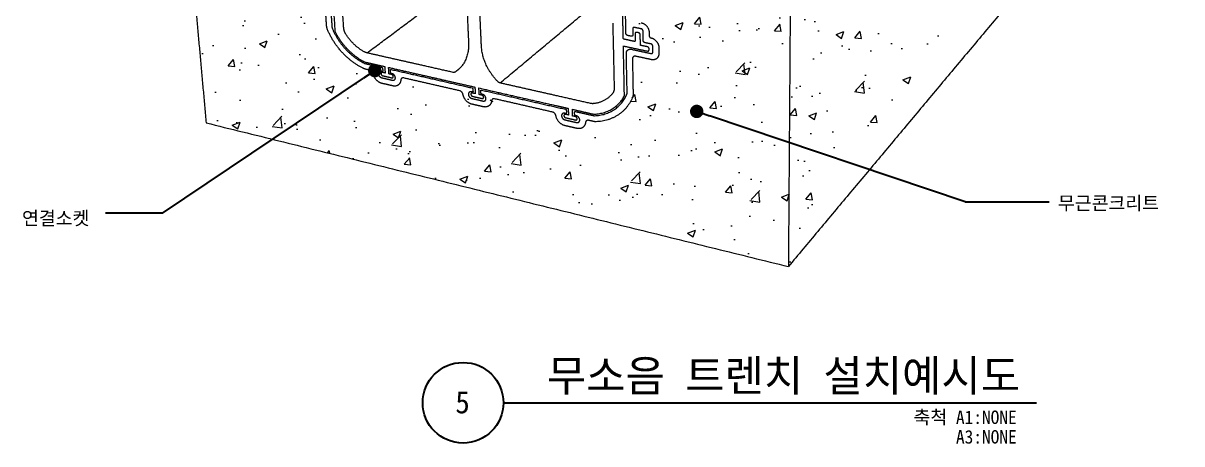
# Model space of a CAD drawing. Header units: inches. Extents: x 1408519 to 1410009, y -41115 to -40078.
# Drawn here: x 1409228 to 1409746, y -41115 to -40927 of the extents above; entities that cross this region are included whole.
import ezdxf
from ezdxf.enums import TextEntityAlignment as Align

# ---------------------------------------------------------------- set-up
doc = ezdxf.new("R2010")
doc.units = ezdxf.units.IN
doc.header["$LTSCALE"] = 5
doc.header["$MEASUREMENT"] = 0
doc.layers.get('0').update_dxf_attribs({"linetype": 'CONTINUOUS'})
for name, color, linetype, lineweight in [('A-MKXS-LEAD', 7, 'CONTINUOUS', 25), ('A-MKXS-TEXT1', 3, 'CONTINUOUS', 25), ('A-XXXX-FIN2', 6, 'CONTINUOUS', 20), ('A-XXXX-HATC', 8, 'CONTINUOUS', 18), ('A-XXXX-SYMB', 7, 'CONTINUOUS', 25), ('A-XXXX-TXT1', 3, 'CONTINUOUS', 25)]:
    doc.layers.add(name, color=color, linetype=linetype, lineweight=lineweight)
doc.styles.get("Standard").update_dxf_attribs({"font": ''})
doc.styles.add('돋움체', font='')
doc.styles.get('Standard').set_extended_font_data('DotumChe')
doc.styles.get('돋움체').set_extended_font_data('DotumChe')
doc.dimstyles.new('ISO-25', dxfattribs={"dimtxt": 2.5, "dimasz": 2.5, "dimexe": 1.25, "dimexo": 0.625, "dimtad": 1, "dimtxsty": 'Standard', "dimcen": 2.5, "dimadec": 0, "dimazin": 0, "dimtfac": 1, "dimtmove": 0, "dimatfit": 3, "dimfxl": 1, "dimarcsym": 0})
pattern_1 = [(50, (-21317.278, 0), (35.8630091, -3.13760675), [3.75, -41.25]), (355, (-21317.278, 0), (-6.9375667, 37.6096067), [3, -33]), (100.4514445, (-21314.29, -0.26), (28.9254423, 34.47199955), [3.1870096, -35.0571056]), (46.1842, (-21317.28, 10), (53.3620665, -8.275964), [5.625, -61.875]), (96.6356355, (-21312.83, 9.31), (46.7330973, 48.70593), [4.780517, -52.585688]), (351.184164, (-21317.28, 10), (46.7330973, 48.70593), [4.5, -49.5]), (21, (-21312.278, 7.5), (29.8453526, -20.13094453), [3.75, -41.25]), (326, (-21312.278, 7.5), (12.1657666, 36.25750225), [3, -33]), (71.4514447, (-21309.79, 5.822), (42.0111188, 16.1265576), [3.1870095, -35.0571056]), (37.5, (-21317.278, 0), (0.60799277, 16.64469269), [0, -32.6, 0, -33.5, 0, -33.125]), (7.5, (-21317.278, 0), (13.15347687, 19.7205856), [0, -19.1, 0, -31.85, 0, -12.625]), (327.5, (-21328.428, 0), (26.69112181, -1.12774359), [0, -12.5, 0, -39, 0, -51.75]), (317.5, (-21333.428, 0), (29.15930847, 5.0052491), [0, -16.25, 0, -25.9, 0, -36.75])]

# ---------------------------------------------------------------- blocks, each defined once
blk = doc.blocks.new('_Dot')
at = {"color": 0, "linetype": 'ByBlock', "lineweight": -2}
blk.add_line((-0.5, 0), (-1, 0), dxfattribs=at)
at = {"color": 0, "linetype": 'ByBlock', "const_width": 0.5}
blk.add_lwpolyline([(-0.25, 0, 1), (0.25, 0, 1)], format="xyb", close=True, dxfattribs=at)
blk = doc.blocks.new('*D16')
at = {"layer": 'A-MKXS-LEAD', "color": 7, "lineweight": -2, "transparency": 16777216}
blk.add_line((1409290.32, -41012.31), (1409380.23, -40951.96), dxfattribs=at)
at = {"layer": 'A-MKXS-LEAD', "color": 7, "lineweight": -2, "transparency": 16777216, "xscale": 6, "yscale": 6, "zscale": 6, "rotation": 33.87074033924878}
blk.add_blockref('_Dot', (1409385.22, -40948.62), dxfattribs=at)
blk = doc.blocks.new('_None')
blk = doc.blocks.new('*D17')
at = {"layer": 'A-MKXS-LEAD', "color": 7, "lineweight": -2, "transparency": 16777216}
blk.add_line((1409648.88, -41007.19), (1409534.73, -40968.75), dxfattribs=at)
at = {"layer": 'A-MKXS-LEAD', "color": 7, "lineweight": -2, "transparency": 16777216, "xscale": 6, "yscale": 6, "zscale": 6, "rotation": 161.3904194117393}
blk.add_blockref('_Dot', (1409529.04, -40966.84), dxfattribs=at)

msp = doc.modelspace()

# ---------------------------------------------------------------- hatches: boundary and pattern name
at = {"layer": 'A-XXXX-HATC'}
h = msp.add_hatch(dxfattribs=at)
h.set_pattern_fill('AR-CONC', scale=5, style=0)
h.set_pattern_definition(pattern_1)
edge = h.paths.add_edge_path()
edge.add_spline(control_points=[(1409570.83, -40915.91), (1409678.52, -40811.86), (1409786.21, -40707.8)], knot_values=[0, 0, 0, 332.77241, 332.77241, 332.77241], degree=2, periodic=0)
edge.add_spline(control_points=[(1409779.98, -40785.48), (1409674.98, -40910.77), (1409569.98, -41036.06)], knot_values=[0, 0, 0, 363.273798, 363.273798, 363.273798], degree=2, periodic=0)
edge.add_spline(control_points=[(1409786.21, -40707.8), (1409783.1, -40746.64), (1409779.98, -40785.48)], knot_values=[0, 0, 0, 86.589988, 86.589988, 86.589988], degree=2, periodic=0)
edge.add_spline(control_points=[(1409570.83, -40915.91), (1409570.4, -40975.99), (1409569.98, -41036.06)], knot_values=[0, 0, 0, 133.507585, 133.507585, 133.507585], degree=2, periodic=0)
h = msp.add_hatch(dxfattribs=at)
h.set_pattern_fill('AR-CONC', scale=5, style=0)
h.set_pattern_definition(pattern_1)
edge = h.paths.add_edge_path()
edge.add_spline(control_points=[(1409570.83, -40915.91), (1409570.4, -40975.99), (1409569.98, -41036.06)], knot_values=[0, 0, 0, 133.507585, 133.507585, 133.507585], degree=2, periodic=0)
edge.add_spline(control_points=[(1409309.88, -40971.94), (1409439.93, -41004), (1409569.98, -41036.06)], knot_values=[0, 0, 0, 297.644177, 297.644177, 297.644177], degree=2, periodic=0)
edge.add_spline(control_points=[(1409503.28, -40902.45), (1409537.05, -40909.18), (1409570.83, -40915.91)], knot_values=[0, 0, 0, 76.534455, 76.534455, 76.534455], degree=2, periodic=0)
edge.add_spline(control_points=[(1409299.91, -40861.93), (1409304.9, -40916.93), (1409309.88, -40971.94)], knot_values=[0, 0, 0, 122.738254, 122.738254, 122.738254], degree=2, periodic=0)
edge.add_spline(control_points=[(1409356.69, -40873.24), (1409328.3, -40867.58), (1409299.91, -40861.93)], knot_values=[0, 0, 0, 64.323817, 64.323817, 64.323817], degree=2, periodic=0)
edge.add_spline(control_points=[(1409356.69, -40873.23), (1409356.88, -40876.06), (1409357.08, -40878.88)], knot_values=[0, 0, 0, 6.294914, 6.294914, 6.294914], degree=2, periodic=0)
edge.add_spline(control_points=[(1409357.08, -40878.88), (1409357.14, -40879.63), (1409357.82, -40879.77)], knot_values=[-857.680369, -857.680369, -857.680369, -856.109572, -856.109572, -856.109572], weights=[1328.878276, 939.915376, 1328.849338], degree=2, periodic=0)
edge.add_spline(control_points=[(1409357.03, -40881.35), (1409356.98, -40880.6), (1409357.67, -40880.74)], knot_values=[-172.115303, -172.115303, -172.115303, -170.544507, -170.544507, -170.544507], weights=[1330.22274, 940.352819, 1329.467221], degree=2, periodic=0)
edge.add_spline(control_points=[(1409357.08, -40882.1), (1409357.06, -40881.73), (1409357.03, -40881.35)], knot_values=[0, 0, 0, 0.837876, 0.837876, 0.837876], degree=2, periodic=0)
edge.add_spline(control_points=[(1409360.68, -40885.06), (1409360.58, -40883.56), (1409359.2, -40883.28)], knot_values=[-179.827692, -179.827692, -179.827692, -176.6861, -176.6861, -176.6861], weights=[1329.714436, 939.736534, 1329.772456], degree=2, periodic=0)
edge.add_spline(control_points=[(1409357.82, -40883), (1409357.14, -40882.86), (1409357.08, -40882.1)], knot_values=[-174.6861, -174.6861, -174.6861, -173.115303, -173.115303, -173.115303], weights=[1330.556984, 941.123239, 1330.585994], degree=2, periodic=0)
edge.add_spline(control_points=[(1409359.2, -40883.28), (1409358.51, -40883.14), (1409357.82, -40883)], knot_values=[0, 0, 0, 1.560327, 1.560327, 1.560327], degree=2, periodic=0)
edge.add_spline(control_points=[(1409361.44, -40895.92), (1409361.06, -40890.49), (1409360.68, -40885.06)], knot_values=[0, 0, 0, 12.09186, 12.09186, 12.09186], degree=2, periodic=0)
edge.add_spline(control_points=[(1409354.94, -40899.32), (1409354.7, -40895.98), (1409357.77, -40896.62)], knot_values=[-208.037868, -208.037868, -208.037868, -200.969285, -200.969285, -200.969285], weights=[1341.265415, 947.262162, 1337.865583], degree=2, periodic=0)
edge.add_spline(control_points=[(1409360.17, -40897.12), (1409361.54, -40897.41), (1409361.44, -40895.92)], knot_values=[-197.469285, -197.469285, -197.469285, -194.327692, -194.327692, -194.327692], weights=[1336.492658, 944.488276, 1334.981621], degree=2, periodic=0)
edge.add_spline(control_points=[(1409357.77, -40896.62), (1409358.97, -40896.87), (1409360.17, -40897.12)], knot_values=[0, 0, 0, 2.719923, 2.719923, 2.719923], degree=2, periodic=0)
edge.add_spline(control_points=[(1409354.42, -40901.4), (1409355.1, -40901.54), (1409355.04, -40900.8)], knot_values=[-211.608665, -211.608665, -211.608665, -210.037868, -210.037868, -210.037868], weights=[1342.747442, 949.188609, 1341.991924], degree=2, periodic=0)
edge.add_spline(control_points=[(1409351.6, -40904.07), (1409351.36, -40900.75), (1409354.42, -40901.4)], knot_values=[-218.677248, -218.677248, -218.677248, -211.608665, -211.608665, -211.608665], weights=[1346.147274, 950.714158, 1342.747442], degree=2, periodic=0)
edge.add_spline(control_points=[(1409355.04, -40900.8), (1409354.99, -40900.06), (1409354.94, -40899.32)], knot_values=[0, 0, 0, 1.650819, 1.650819, 1.650819], degree=2, periodic=0)
edge.add_spline(control_points=[(1409351.79, -40906.65), (1409351.7, -40905.36), (1409351.6, -40904.07)], knot_values=[0, 0, 0, 2.87258, 2.87258, 2.87258], degree=2, periodic=0)
edge.add_spline(control_points=[(1409355.08, -40910.61), (1409352.03, -40909.96), (1409351.79, -40906.65)], knot_values=[-229.245832, -229.245832, -229.245832, -222.177248, -222.177248, -222.177248], weights=[1347.288119, 953.924742, 1347.418664], degree=2, periodic=0)
edge.add_spline(control_points=[(1409362.67, -40913.7), (1409362.57, -40912.23), (1409361.2, -40911.93)], knot_values=[-241.387424, -241.387424, -241.387424, -238.245832, -238.245832, -238.245832], weights=[1343.699722, 949.625627, 1343.757742], degree=2, periodic=0)
edge.add_spline(control_points=[(1409361.2, -40911.93), (1409358.14, -40911.27), (1409355.08, -40910.61)], knot_values=[0, 0, 0, 6.957076, 6.957076, 6.957076], degree=2, periodic=0)
edge.add_spline(control_points=[(1409363.7, -40928.54), (1409363.18, -40921.12), (1409362.67, -40913.7)], knot_values=[0, 0, 0, 16.52802, 16.52802, 16.52802], degree=2, periodic=0)
edge.add_spline(control_points=[(1409364.16, -40930.43), (1409363.76, -40929.48), (1409363.7, -40928.54)], knot_values=[-264.219297, -264.219297, -264.219297, -261.656772, -261.656772, -261.656772], weights=[1351.773983, 1325.362046, 1351.062647], degree=2, periodic=0)
edge.add_spline(control_points=[(1409379.99, -40947.6), (1409369.12, -40942.21), (1409364.16, -40930.43)], knot_values=[-294.260684, -294.260684, -294.260684, -264.219297, -264.219297, -264.219297], weights=[1350.103808, 1213.483075, 1351.773983], degree=2, periodic=0)
edge.add_spline(control_points=[(1409384.48, -40950.01), (1409384.24, -40948.72), (1409383.04, -40948.45)], knot_values=[-301.59648, -301.59648, -301.59648, -298.72235, -298.72235, -298.72235], weights=[1348.289181, 1014.550245, 1348.437064], degree=2, periodic=0)
edge.add_spline(control_points=[(1409381.12, -40948.01), (1409380.55, -40947.88), (1409379.99, -40947.6)], knot_values=[-295.918489, -295.918489, -295.918489, -294.260684, -294.260684, -294.260684], weights=[1349.536918, 1338.902818, 1350.103808], degree=2, periodic=0)
edge.add_spline(control_points=[(1409383.04, -40948.45), (1409382.08, -40948.23), (1409381.12, -40948.01)], knot_values=[0, 0, 0, 2.190273, 2.190273, 2.190273], degree=2, periodic=0)
edge.add_spline(control_points=[(1409388.43, -40954.32), (1409385.13, -40953.56), (1409384.48, -40950.01)], knot_values=[-309.500336, -309.500336, -309.500336, -301.59648, -301.59648, -301.59648], weights=[1347.882503, 1016.069297, 1348.289181], degree=2, periodic=0)
edge.add_spline(control_points=[(1409393.26, -40955.44), (1409390.85, -40954.88), (1409388.43, -40954.32)], knot_values=[0, 0, 0, 5.500942, 5.500942, 5.500942], degree=2, periodic=0)
edge.add_spline(control_points=[(1409396.83, -40952.85), (1409396.58, -40956.21), (1409393.26, -40955.44)], knot_values=[-324.404192, -324.404192, -324.404192, -316.500336, -316.500336, -316.500336], weights=[1341.266953, 1011.161878, 1345.136654], degree=2, periodic=0)
edge.add_spline(control_points=[(1409398.13, -40951.9), (1409396.92, -40951.63), (1409396.83, -40952.85)], knot_values=[-327.278321, -327.278321, -327.278321, -324.404192, -324.404192, -324.404192], weights=[1339.859789, 1009.126524, 1341.266953], degree=2, periodic=0)
edge.add_spline(control_points=[(1409423.15, -40957.63), (1409410.64, -40954.77), (1409398.13, -40951.9)], knot_values=[0, 0, 0, 28.513904, 28.513904, 28.513904], degree=2, periodic=0)
edge.add_spline(control_points=[(1409424.62, -40959.22), (1409424.39, -40957.91), (1409423.15, -40957.63)], knot_values=[-365.786382, -365.786382, -365.786382, -362.912253, -362.912253, -362.912253], weights=[1325.733992, 997.571313, 1325.881875], degree=2, periodic=0)
edge.add_spline(control_points=[(1409428.65, -40963.61), (1409425.24, -40962.82), (1409424.62, -40959.22)], knot_values=[-373.690238, -373.690238, -373.690238, -365.786382, -365.786382, -365.786382], weights=[1325.327314, 999.090504, 1325.733992], degree=2, periodic=0)
edge.add_spline(control_points=[(1409437.39, -40962.16), (1409437.08, -40965.56), (1409433.64, -40964.76)], knot_values=[-388.594094, -388.594094, -388.594094, -380.690238, -380.690238, -380.690238], weights=[1318.711764, 994.183084, 1322.581465], degree=2, periodic=0)
edge.add_spline(control_points=[(1409433.64, -40964.76), (1409431.15, -40964.19), (1409428.65, -40963.61)], knot_values=[0, 0, 0, 5.689969, 5.689969, 5.689969], degree=2, periodic=0)
edge.add_spline(control_points=[(1409438.76, -40961.2), (1409437.51, -40960.92), (1409437.39, -40962.16)], knot_values=[-391.468224, -391.468224, -391.468224, -388.594094, -388.594094, -388.594094], weights=[1317.3046, 992.14759, 1318.711764], degree=2, periodic=0)
edge.add_spline(control_points=[(1409464.65, -40967.13), (1409451.7, -40964.17), (1409438.76, -40961.2)], knot_values=[0, 0, 0, 29.504032, 29.504032, 29.504032], degree=2, periodic=0)
edge.add_spline(control_points=[(1409466.14, -40968.75), (1409465.93, -40967.42), (1409464.65, -40967.13)], knot_values=[-429.976284, -429.976284, -429.976284, -427.102155, -427.102155, -427.102155], weights=[1303.178803, 980.592382, 1303.326686], degree=2, periodic=0)
edge.add_spline(control_points=[(1409470.26, -40973.22), (1409466.73, -40972.4), (1409466.14, -40968.75)], knot_values=[-437.88014, -437.88014, -437.88014, -429.976284, -429.976284, -429.976284], weights=[1302.772125, 982.111572, 1303.178803], degree=2, periodic=0)
edge.add_spline(control_points=[(1409479.37, -40971.79), (1409478.99, -40975.23), (1409475.43, -40974.41)], knot_values=[-452.783996, -452.783996, -452.783996, -444.88014, -444.88014, -444.88014], weights=[1296.156575, 977.204153, 1300.026276], degree=2, periodic=0)
edge.add_spline(control_points=[(1409475.43, -40974.41), (1409472.84, -40973.81), (1409470.26, -40973.22)], knot_values=[0, 0, 0, 5.88891, 5.88891, 5.88891], degree=2, periodic=0)
edge.add_spline(control_points=[(1409480.81, -40970.83), (1409479.51, -40970.53), (1409479.37, -40971.79)], knot_values=[-455.658126, -455.658126, -455.658126, -452.783996, -452.783996, -452.783996], weights=[1294.749411, 975.168656, 1296.156575], degree=2, periodic=0)
edge.add_spline(control_points=[(1409484.11, -40971.43), (1409483.51, -40971.45), (1409482.89, -40971.31)], knot_values=[-460.119792, -460.119792, -460.119792, -458.461988, -458.461988, -458.461988], weights=[1292.929907, 1282.820741, 1293.649557], degree=2, periodic=0)
edge.add_spline(control_points=[(1409500.26, -40960.79), (1409495.78, -40971.04), (1409484.11, -40971.43)], knot_values=[-490.16118, -490.16118, -490.16118, -460.119792, -460.119792, -460.119792], weights=[1277.438835, 1151.267748, 1292.929907], degree=2, periodic=0)
edge.add_spline(control_points=[(1409482.89, -40971.31), (1409481.85, -40971.07), (1409480.81, -40970.83)], knot_values=[0, 0, 0, 2.37964, 2.37964, 2.37964], degree=2, periodic=0)
edge.add_spline(control_points=[(1409500.61, -40958.97), (1409500.63, -40959.96), (1409500.26, -40960.79)], knot_values=[-492.723704, -492.723704, -492.723704, -490.16118, -490.16118, -490.16118], weights=[1276.336326, 1252.082771, 1277.438835], degree=2, periodic=0)
edge.add_spline(control_points=[(1409500.31, -40943.44), (1409500.46, -40951.21), (1409500.61, -40958.97)], knot_values=[0, 0, 0, 17.266285, 17.266285, 17.266285], degree=2, periodic=0)
edge.add_spline(control_points=[(1409501.81, -40942.22), (1409500.28, -40941.89), (1409500.31, -40943.44)], knot_values=[-516.134644, -516.134644, -516.134644, -512.993052, -512.993052, -512.993052], weights=[1267.462364, 896.78628, 1268.973401], degree=2, periodic=0)
edge.add_spline(control_points=[(1409508.73, -40943.72), (1409505.27, -40942.97), (1409501.81, -40942.22)], knot_values=[0, 0, 0, 7.862297, 7.862297, 7.862297], degree=2, periodic=0)
edge.add_spline(control_points=[(1409508.58, -40934.01), (1409512.06, -40934.74), (1409512.11, -40938.25)], knot_values=[-542.771811, -542.771811, -542.771811, -535.703228, -535.703228, -535.703228], weights=[1259.391309, 889.276108, 1259.260764], degree=2, periodic=0)
edge.add_spline(control_points=[(1409512.15, -40940.97), (1409512.2, -40944.46), (1409508.73, -40943.72)], knot_values=[-532.203228, -532.203228, -532.203228, -525.134644, -525.134644, -525.134644], weights=[1260.532154, 892.486702, 1263.931987], degree=2, periodic=0)
edge.add_spline(control_points=[(1409512.11, -40938.25), (1409512.13, -40939.61), (1409512.15, -40940.97)], knot_values=[0, 0, 0, 3.024418, 3.024418, 3.024418], degree=2, periodic=0)
edge.add_spline(control_points=[(1409507.79, -40933.06), (1409507.8, -40933.84), (1409508.58, -40934.01)], knot_values=[-544.342608, -544.342608, -544.342608, -542.771811, -542.771811, -542.771811], weights=[1259.420319, 890.801658, 1259.391309], degree=2, periodic=0)
edge.add_spline(control_points=[(1409507.77, -40931.5), (1409507.78, -40932.28), (1409507.79, -40933.06)], knot_values=[0, 0, 0, 1.734133, 1.734133, 1.734133], degree=2, periodic=0)
edge.add_spline(control_points=[(1409504.23, -40927.26), (1409507.71, -40927.98), (1409507.77, -40931.5)], knot_values=[-553.411191, -553.411191, -553.411191, -546.342608, -546.342608, -546.342608], weights=[1258.824356, 888.875212, 1258.693811], degree=2, periodic=0)
edge.add_spline(control_points=[(1409499.96, -40924.81), (1409499.99, -40926.37), (1409501.53, -40926.69)], knot_values=[-560.052784, -560.052784, -560.052784, -556.911191, -556.911191, -556.911191], weights=[1260.2553, 891.648938, 1260.19728], degree=2, periodic=0)
edge.add_spline(control_points=[(1409501.53, -40926.69), (1409502.88, -40926.97), (1409504.23, -40927.26)], knot_values=[0, 0, 0, 3.065717, 3.065717, 3.065717], degree=2, periodic=0)
edge.add_spline(control_points=[(1409499.74, -40913.42), (1409499.85, -40919.12), (1409499.96, -40924.81)], knot_values=[0, 0, 0, 12.648722, 12.648722, 12.648722], degree=2, periodic=0)
edge.add_spline(control_points=[(1409503.57, -40911.84), (1409503.59, -40912.64), (1409502.81, -40912.48)], knot_values=[-581.265173, -581.265173, -581.265173, -579.694376, -579.694376, -579.694376], weights=[1251.937031, 885.510173, 1252.692549], degree=2, periodic=0)
edge.add_spline(control_points=[(1409502.77, -40910.11), (1409503.54, -40910.26), (1409503.56, -40911.05)], knot_values=[-583.835969, -583.835969, -583.835969, -582.265173, -582.265173, -582.265173], weights=[1251.602787, 884.739595, 1251.573777], degree=2, periodic=0)
edge.add_spline(control_points=[(1409502.81, -40912.48), (1409502.03, -40912.32), (1409501.26, -40912.16)], knot_values=[0, 0, 0, 1.758189, 1.758189, 1.758189], degree=2, periodic=0)
edge.add_spline(control_points=[(1409503.56, -40911.05), (1409503.57, -40911.45), (1409503.57, -40911.84)], knot_values=[0, 0, 0, 0.878863, 0.878863, 0.878863], degree=2, periodic=0)
edge.add_spline(control_points=[(1409501.26, -40912.16), (1409499.71, -40911.85), (1409499.74, -40913.42)], knot_values=[-577.694376, -577.694376, -577.694376, -574.552784, -574.552784, -574.552784], weights=[1253.477078, 886.897186, 1254.988114], degree=2, periodic=0)
edge.add_spline(control_points=[(1409502.62, -40909.02), (1409503.4, -40909.17), (1409503.38, -40908.38)], knot_values=[-408.695768, -408.695768, -408.695768, -407.124972, -407.124972, -407.124972], weights=[1251.179079, 884.440829, 1250.425445], degree=2, periodic=0)
edge.add_spline(control_points=[(1409503.38, -40908.38), (1409503.33, -40905.41), (1409503.28, -40902.44)], knot_values=[0, 0, 0, 6.603795, 6.603795, 6.603795], degree=2, periodic=0)

# ---------------------------------------------------------------- linework, layer by layer
at = {"layer": 'A-MKXS-LEAD'}
for p, q in [((1409648.88, -41007.19), (1409686.48, -41007.19)), ((1409290.32, -41012.31), (1409264.99, -41012.31))]:
    msp.add_line(p, q, dxfattribs=at)
at = {"layer": 'A-XXXX-FIN2'}
for points in [[(1409496.18, -40932.47), (1409495.89, -40918.27), (1409495.6, -40904.06)], [(1409365.97, -40909.73), (1409366.7, -40920.4), (1409367.43, -40931.07)], [(1409371.28, -40928.54), (1409370.56, -40917.83), (1409369.85, -40907.12)], [(1409381.75, -40940.72), (1409403.78, -40924.31), (1409425.8, -40907.9)], [(1409425.77, -40907.31), (1409426.28, -40918.32), (1409426.79, -40929.33)], [(1409432.55, -40930.58), (1409432.06, -40919.55), (1409431.58, -40908.51)], [(1409497.42, -40932.03), (1409497.16, -40918.9), (1409496.89, -40905.77)], [(1409363.7, -40928.54), (1409363.18, -40921.12), (1409362.67, -40913.7)], [(1409364.93, -40912.37), (1409365.51, -40920.72), (1409366.08, -40929.07)], [(1409441.18, -40954.14), (1409466.18, -40933.3), (1409491.18, -40912.47)], [(1409371.35, -40929.62), (1409371.31, -40929.08), (1409371.28, -40928.54)], [(1409426.79, -40929.33), (1409426.95, -40932.81), (1409427.11, -40936.28)], [(1409432.85, -40937.54), (1409432.7, -40934.06), (1409432.55, -40930.58)], [(1409491.51, -40927.46), (1409491.57, -40930.04), (1409491.63, -40932.62)], [(1409500.44, -40929.96), (1409500.46, -40931.32), (1409500.49, -40932.68)], [(1409504.28, -40929.99), (1409502.73, -40929.67), (1409501.19, -40929.34)], [(1409505.13, -40935.22), (1409505.1, -40933.07), (1409505.06, -40930.93)], [(1409491.63, -40932.62), (1409491.88, -40943.77), (1409492.12, -40954.93)], [(1409496.2, -40933.59), (1409496.19, -40933.03), (1409496.18, -40932.47)], [(1409496.21, -40934.15), (1409496.21, -40933.87), (1409496.2, -40933.59)], [(1409497.35, -40934.78), (1409496.97, -40934.7), (1409496.6, -40934.62)], [(1409501.19, -40935.59), (1409499.27, -40935.18), (1409497.35, -40934.78)], [(1409499.74, -40933.3), (1409498.97, -40933.13), (1409498.2, -40932.97)], [(1409501.19, -40935.59), (1409501.38, -40935.43), (1409501.56, -40935.26)], [(1409501.51, -40932.19), (1409501.54, -40933.74), (1409501.56, -40935.29)], [(1409503.03, -40931.73), (1409502.64, -40931.65), (1409502.26, -40931.57)], [(1409503.89, -40937.33), (1409503.85, -40935), (1409503.81, -40932.67)], [(1409508.62, -40936.73), (1409507.27, -40936.44), (1409505.92, -40936.16)], [(1409507.77, -40931.5), (1409507.78, -40932.28), (1409507.79, -40933.06)], [(1409405.27, -40946.03), (1409393.51, -40943.38), (1409381.75, -40940.72)], [(1409496.28, -40937.62), (1409496.85, -40937.74), (1409497.41, -40937.86)], [(1409496.74, -40959.91), (1409496.51, -40948.76), (1409496.28, -40937.62)], [(1409497.41, -40937.86), (1409502.2, -40938.89), (1409507, -40939.92)], [(1409497.95, -40958.38), (1409497.77, -40949.66), (1409497.6, -40940.93)], [(1409499.85, -40939.11), (1409504.27, -40940.06), (1409508.69, -40941)], [(1409506.97, -40937.98), (1409505.43, -40937.65), (1409503.89, -40937.33)], [(1409507.75, -40939.31), (1409507.75, -40939.11), (1409507.75, -40938.92)], [(1409509.45, -40940.39), (1409509.43, -40939.03), (1409509.41, -40937.67)], [(1409512.11, -40938.25), (1409512.13, -40939.61), (1409512.15, -40940.97)], [(1409380.88, -40944.81), (1409385.27, -40945.81), (1409389.67, -40946.81)], [(1409380.96, -40945.47), (1409384.65, -40946.31), (1409388.34, -40947.15)], [(1409420.2, -40949.4), (1409412.73, -40947.72), (1409405.27, -40946.03)], [(1409500.31, -40943.44), (1409500.46, -40951.21), (1409500.61, -40958.97)], [(1409508.73, -40943.72), (1409505.27, -40942.97), (1409501.81, -40942.22)], [(1409383.04, -40948.45), (1409382.08, -40948.23), (1409381.12, -40948.01)], [(1409388.45, -40948.97), (1409388.28, -40948.93), (1409388.1, -40948.89)], [(1409389.84, -40949.71), (1409389.24, -40949.57), (1409388.64, -40949.43)], [(1409388.71, -40947.6), (1409388.74, -40948.14), (1409388.77, -40948.69)], [(1409388.72, -40950.88), (1409390.79, -40951.36), (1409392.85, -40951.83)], [(1409389.67, -40946.81), (1409389.75, -40948.26), (1409389.84, -40949.71)], [(1409391.39, -40947.2), (1409398.45, -40948.81), (1409405.5, -40950.41)], [(1409391.56, -40950.1), (1409391.48, -40948.65), (1409391.39, -40947.2)], [(1409392.77, -40950.38), (1409392.17, -40950.24), (1409391.56, -40950.1)], [(1409392.22, -40949.48), (1409392.19, -40948.93), (1409392.16, -40948.38)], [(1409392.48, -40948.1), (1409410.58, -40952.22), (1409428.67, -40956.35)], [(1409392.94, -40950), (1409392.76, -40949.96), (1409392.59, -40949.92)], [(1409405.5, -40950.41), (1409417.73, -40953.2), (1409429.95, -40955.98)], [(1409421.07, -40949.28), (1409422.15, -40948.41), (1409423.24, -40947.55)], [(1409388.28, -40951.79), (1409389.49, -40952.07), (1409390.69, -40952.35)], [(1409393.26, -40955.44), (1409390.85, -40954.88), (1409388.43, -40954.32)], [(1409390.69, -40952.35), (1409391.9, -40952.62), (1409393.11, -40952.9)], [(1409423.15, -40957.63), (1409410.64, -40954.77), (1409398.13, -40951.9)], [(1409429.05, -40956.79), (1409429.07, -40957.35), (1409429.1, -40957.9)], [(1409429.95, -40955.98), (1409430.02, -40957.45), (1409430.09, -40958.92)], [(1409431.87, -40959.33), (1409431.8, -40957.86), (1409431.74, -40956.38)], [(1409431.74, -40956.38), (1409448.85, -40960.28), (1409465.96, -40964.17)], [(1409465.82, -40959.7), (1409453.5, -40956.92), (1409441.18, -40954.14)], [(1409492.12, -40954.93), (1409492.14, -40955.69), (1409492.16, -40956.45)], [(1409428.76, -40958.19), (1409428.58, -40958.15), (1409428.4, -40958.1)], [(1409428.53, -40961.04), (1409431.03, -40961.62), (1409433.53, -40962.19)], [(1409430.09, -40958.92), (1409429.46, -40958.78), (1409428.84, -40958.63)], [(1409428.91, -40960.1), (1409431.04, -40960.59), (1409433.18, -40961.08)], [(1409433.11, -40959.61), (1409432.49, -40959.47), (1409431.87, -40959.33)], [(1409432.67, -40958.72), (1409432.64, -40958.16), (1409432.62, -40957.61)], [(1409432.96, -40957.32), (1409451.68, -40961.59), (1409470.4, -40965.85)], [(1409433.4, -40959.25), (1409433.22, -40959.21), (1409433.04, -40959.17)], [(1409464.65, -40967.13), (1409451.7, -40964.17), (1409438.76, -40961.2)], [(1409481.61, -40963.27), (1409473.71, -40961.48), (1409465.82, -40959.7)], [(1409433.64, -40964.76), (1409431.15, -40964.19), (1409428.65, -40963.61)], [(1409465.96, -40964.17), (1409468.8, -40964.82), (1409471.64, -40965.47)], [(1409470.78, -40966.31), (1409470.8, -40966.87), (1409470.82, -40967.43)], [(1409471.64, -40965.47), (1409471.68, -40966.96), (1409471.72, -40968.45)], [(1409473.48, -40965.89), (1409478.23, -40966.97), (1409482.97, -40968.05)], [(1409473.57, -40968.87), (1409473.52, -40967.38), (1409473.48, -40965.89)], [(1409474.52, -40968.28), (1409474.5, -40967.72), (1409474.48, -40967.16)], [(1409474.84, -40966.87), (1409478.83, -40967.78), (1409482.83, -40968.68)], [(1409470.46, -40967.72), (1409470.28, -40967.68), (1409470.09, -40967.64)], [(1409470.18, -40970.62), (1409472.77, -40971.21), (1409475.35, -40971.8)], [(1409471.72, -40968.45), (1409471.08, -40968.3), (1409470.44, -40968.15)], [(1409470.48, -40969.64), (1409472.69, -40970.14), (1409474.9, -40970.65)], [(1409474.86, -40969.16), (1409474.21, -40969.01), (1409473.57, -40968.87)], [(1409475.27, -40968.82), (1409475.08, -40968.78), (1409474.9, -40968.73)], [(1409482.89, -40971.31), (1409481.85, -40971.07), (1409480.81, -40970.83)], [(1409475.43, -40974.41), (1409472.84, -40973.81), (1409470.26, -40973.22)]]:
    msp.add_open_spline(points, degree=2, dxfattribs=at)
for points, weights in [([(1409364.16, -40930.43), (1409363.76, -40929.48), (1409363.7, -40928.54)], [1351.77398299, 1325.36204592, 1351.06264733]), ([(1409379.99, -40947.6), (1409369.12, -40942.21), (1409364.16, -40930.43)], [1350.10380807, 1213.48307486, 1351.77398299]), ([(1409366.08, -40929.07), (1409366.11, -40929.5), (1409366.29, -40929.94)], [1349.68972279, 1323.76671468, 1350.01803156]), ([(1409366.29, -40929.94), (1409370.72, -40940.48), (1409380.43, -40945.28)], [1350.01803156, 1211.62278108, 1348.5271699]), ([(1409372.26, -40932.29), (1409371.44, -40931), (1409371.35, -40929.62)], [1347.14250966, 1284.66140232, 1346.32008098]), ([(1409501.19, -40929.34), (1409500.42, -40929.18), (1409500.44, -40929.96)], [1261.66480192, 892.409410554, 1262.42032026]), ([(1409504.23, -40927.26), (1409507.71, -40927.98), (1409507.77, -40931.5)], [1258.82435564, 888.875211575, 1258.6938108]), ([(1409505.06, -40930.93), (1409505.05, -40930.15), (1409504.28, -40929.99)], [1260.06673534, 890.745024065, 1260.0957453]), ([(1409367.43, -40931.07), (1409372, -40940.53), (1409380.88, -40944.81)], [1349.83973539, 1227.36724757, 1347.9579131]), ([(1409380.44, -40940.21), (1409375.48, -40937.4), (1409372.26, -40932.29)], [1345.75850744, 1279.35005085, 1347.14250966]), ([(1409496.6, -40934.62), (1409496.22, -40934.54), (1409496.21, -40934.15)], [1267.00602666, 896.047044743, 1267.02049547]), ([(1409498.2, -40932.97), (1409497.44, -40932.81), (1409497.42, -40932.03)], [1265.23175657, 894.931478275, 1265.26076654]), ([(1409500.49, -40932.68), (1409500.5, -40933.46), (1409499.74, -40933.3)], [1263.69170992, 893.821836915, 1264.44722826]), ([(1409501.56, -40935.29), (1409501.57, -40935.67), (1409501.19, -40935.59)], [1264.2814939, 894.110428616, 1264.65831103]), ([(1409502.26, -40931.57), (1409501.49, -40931.41), (1409501.51, -40932.19)], [1262.07846637, 892.701073305, 1262.83210063]), ([(1409503.81, -40932.67), (1409503.8, -40931.9), (1409503.03, -40931.73)], [1261.65824281, 891.871180974, 1261.68718043]), ([(1409505.92, -40936.16), (1409505.15, -40935.99), (1409505.13, -40935.22)], [1262.03562341, 892.671470463, 1262.06463338]), ([(1409507.79, -40933.06), (1409507.8, -40933.84), (1409508.58, -40934.01)], [1259.42031918, 890.801657645, 1259.39130921]), ([(1409508.58, -40934.01), (1409512.06, -40934.74), (1409512.11, -40938.25)], [1259.39130921, 889.276108357, 1259.26076437]), ([(1409381.75, -40940.72), (1409381.09, -40940.57), (1409380.44, -40940.21)], [1345.12988726, 1328.29041584, 1345.75850744]), ([(1409427.11, -40936.28), (1409427.52, -40945.25), (1409421.07, -40949.28)], [1312.10549165, 1185.74643388, 1322.88753976]), ([(1409440.27, -40953.61), (1409433.25, -40946.52), (1409432.85, -40937.54)], [1312.37200325, 1182.92698988, 1308.97520414]), ([(1409497.6, -40940.93), (1409497.55, -40938.62), (1409499.85, -40939.11)], [1269.43818971, 896.858076117, 1267.17163468]), ([(1409507.75, -40938.92), (1409507.74, -40938.14), (1409506.97, -40937.98)], [1262.23825134, 892.281158565, 1262.26718896]), ([(1409507, -40939.92), (1409507.77, -40940.08), (1409507.75, -40939.31)], [1263.17305976, 892.921706055, 1262.4194255]), ([(1409509.41, -40937.67), (1409509.39, -40936.9), (1409508.62, -40936.73)], [1260.63368891, 891.145920848, 1260.66269887]), ([(1409508.69, -40941), (1409509.46, -40941.17), (1409509.45, -40940.39)], [1262.66059691, 892.55849777, 1261.90507857]), ([(1409512.15, -40940.97), (1409512.2, -40944.46), (1409508.73, -40943.72)], [1260.53215403, 892.48670177, 1263.93198657]), ([(1409380.43, -40945.28), (1409380.68, -40945.41), (1409380.96, -40945.47)], [1, 0.993086850059, 1]), ([(1409501.81, -40942.22), (1409500.28, -40941.89), (1409500.31, -40943.44)], [1267.46236396, 896.7862801, 1268.97340064]), ([(1409381.12, -40948.01), (1409380.55, -40947.88), (1409379.99, -40947.6)], [1349.53691798, 1338.90281812, 1350.10380807]), ([(1409384.48, -40950.01), (1409384.24, -40948.72), (1409383.04, -40948.45)], [1348.28918071, 1014.550245, 1348.43706357]), ([(1409388.43, -40954.32), (1409385.13, -40953.56), (1409384.48, -40950.01)], [1347.88250285, 1016.06929654, 1348.28918071]), ([(1409388.34, -40947.15), (1409388.68, -40947.23), (1409388.71, -40947.6)], [1344.05382889, 950.251210855, 1344.03932391]), ([(1409388.77, -40948.69), (1409388.79, -40949.05), (1409388.45, -40948.97)], [1344.58420519, 950.893199381, 1344.96196436]), ([(1409392.16, -40948.38), (1409392.14, -40948.02), (1409392.48, -40948.1)], [1342.07800314, 948.864187068, 1341.70024396]), ([(1409392.59, -40949.92), (1409392.25, -40949.84), (1409392.22, -40949.48)], [1342.60837944, 949.506175899, 1342.62288442]), ([(1409421.07, -40949.28), (1409420.7, -40949.51), (1409420.2, -40949.4)], [1322.88753976, 1249.27447683, 1323.53224443]), ([(1409396.83, -40952.85), (1409396.58, -40956.21), (1409393.26, -40955.44)], [1341.26695265, 1011.16187779, 1345.13665378]), ([(1409398.13, -40951.9), (1409396.92, -40951.63), (1409396.83, -40952.85)], [1339.85978861, 1009.12652409, 1341.26695265]), ([(1409428.67, -40956.35), (1409429.03, -40956.43), (1409429.05, -40956.79)], [1321.49864004, 934.302120938, 1321.48413506]), ([(1409441.18, -40954.14), (1409440.67, -40954.02), (1409440.27, -40953.61)], [1312.04238408, 1238.94300261, 1312.37200325]), ([(1409492.16, -40956.45), (1409492.19, -40957.88), (1409491.4, -40958.87)], [1280.38840026, 1221.78127261, 1282.05999743]), ([(1409424.62, -40959.22), (1409424.39, -40957.91), (1409423.15, -40957.63)], [1325.73399186, 997.57131333, 1325.88187472]), ([(1409428.65, -40963.61), (1409425.24, -40962.82), (1409424.62, -40959.22)], [1325.32731401, 999.09050397, 1325.73399186]), ([(1409429.1, -40957.9), (1409429.11, -40958.27), (1409428.76, -40958.19)], [1322.02901634, 934.94411213, 1322.40677551]), ([(1409432.62, -40957.61), (1409432.6, -40957.24), (1409432.96, -40957.32)], [1319.52281429, 932.915414715, 1319.14505512]), ([(1409433.04, -40959.17), (1409432.68, -40959.08), (1409432.67, -40958.72)], [1320.05319059, 933.557406257, 1320.06769557]), ([(1409438.76, -40961.2), (1409437.51, -40960.92), (1409437.39, -40962.16)], [1317.30459976, 992.147590089, 1318.71176381]), ([(1409482.97, -40968.05), (1409492.49, -40967.83), (1409496.74, -40959.91)], [1291.96489523, 1167.42586119, 1279.21262339]), ([(1409491.4, -40958.87), (1409488.28, -40962.78), (1409483.01, -40963.35)], [1282.05999743, 1220.75683227, 1289.59496739]), ([(1409483.39, -40968.74), (1409493.8, -40968.38), (1409497.79, -40959.22)], [1292.04602087, 1151.20928487, 1278.21810085]), ([(1409500.26, -40960.79), (1409495.78, -40971.04), (1409484.11, -40971.43)], [1277.43883499, 1151.26774757, 1292.9299069]), ([(1409497.79, -40959.22), (1409497.96, -40958.84), (1409497.95, -40958.38)], [1278.21810085, 1253.18012776, 1277.70925056]), ([(1409500.61, -40958.97), (1409500.63, -40959.96), (1409500.26, -40960.79)], [1276.33632602, 1252.08277114, 1277.43883499]), ([(1409437.39, -40962.16), (1409437.08, -40965.56), (1409433.64, -40964.76)], [1318.71176381, 994.183084424, 1322.58146493]), ([(1409466.14, -40968.75), (1409465.93, -40967.42), (1409464.65, -40967.13)], [1303.17880301, 980.592381658, 1303.32668587]), ([(1409470.4, -40965.85), (1409470.77, -40965.94), (1409470.78, -40966.31)], [1298.94345119, 918.353191263, 1298.92894621]), ([(1409474.48, -40967.16), (1409474.47, -40966.78), (1409474.84, -40966.87)], [1296.96762544, 916.96632772, 1296.58986627]), ([(1409483.01, -40963.35), (1409482.33, -40963.43), (1409481.61, -40963.27)], [1289.59496739, 1273.55629025, 1290.44474126]), ([(1409470.26, -40973.22), (1409466.73, -40972.4), (1409466.14, -40968.75)], [1302.77212516, 982.111572298, 1303.17880301]), ([(1409470.82, -40967.43), (1409470.83, -40967.8), (1409470.46, -40967.72)], [1299.47382749, 918.995185145, 1299.85158666]), ([(1409474.9, -40968.73), (1409474.53, -40968.65), (1409474.52, -40968.28)], [1297.49800174, 917.608476583, 1297.51250672]), ([(1409479.37, -40971.79), (1409478.99, -40975.23), (1409475.43, -40974.41)], [1296.15657496, 977.204152752, 1300.02627608]), ([(1409480.81, -40970.83), (1409479.51, -40970.53), (1409479.37, -40971.79)], [1294.74941091, 975.168656087, 1296.15657496]), ([(1409482.83, -40968.68), (1409483.1, -40968.75), (1409483.39, -40968.74)], [1, 0.991671461171, 1]), ([(1409484.11, -40971.43), (1409483.51, -40971.45), (1409482.89, -40971.31)], [1292.9299069, 1282.82074127, 1293.6495565])]:
    msp.add_rational_spline(points, weights, degree=2, dxfattribs=at)
for points, weights, knots in [([(1409388.1, -40948.89), (1409386.73, -40948.58), (1409386.82, -40950.03), (1409386.91, -40951.48), (1409388.28, -40951.79)], [1345.15809644, 951.725157045, 1346.66913312, 952.752595047, 1346.61111319], [-9.783185, -9.783185, -9.783185, -6.641593, -6.641593, -3.5, -3.5, -3.5]), ([(1409388.64, -40949.43), (1409387.95, -40949.28), (1409387.99, -40950), (1409388.04, -40950.72), (1409388.72, -40950.88)], [1345.08359675, 951.394413465, 1345.83723101, 951.906851371, 1345.80829339], [-717.327448, -717.327448, -717.327448, -715.756652, -715.756652, -714.185856, -714.185856, -714.185856]), ([(1409392.85, -40951.83), (1409393.54, -40951.99), (1409393.5, -40951.26), (1409393.46, -40950.54), (1409392.77, -40950.38)], [1343.46057775, 949.693563864, 1342.70694349, 949.181126044, 1342.73588112], [-708.185856, -708.185856, -708.185856, -706.615059, -706.615059, -705.044263, -705.044263, -705.044263]), ([(1409393.11, -40952.9), (1409394.49, -40953.22), (1409394.41, -40951.77), (1409394.32, -40950.31), (1409392.94, -40950)], [1343.86526412, 949.701655906, 1342.35422743, 948.674218077, 1342.41224736], [-907.296403, -907.296403, -907.296403, -904.15481, -904.15481, -901.013217, -901.013217, -901.013217]), ([(1409428.4, -40958.1), (1409426.97, -40957.78), (1409427.04, -40959.25), (1409427.11, -40960.72), (1409428.53, -40961.04)], [1322.60290759, 935.77623006, 1324.11394428, 936.803825821, 1324.05592435], [-842.371625, -842.371625, -842.371625, -839.230032, -839.230032, -836.088439, -836.088439, -836.088439]), ([(1409428.84, -40958.63), (1409428.13, -40958.47), (1409428.16, -40959.2), (1409428.2, -40959.94), (1409428.91, -40960.1)], [1322.58465526, 935.485417163, 1323.33828951, 935.997854982, 1323.30935189], [-638.544263, -638.544263, -638.544263, -636.973467, -636.973467, -635.40267, -635.40267, -635.40267]), ([(1409433.18, -40961.08), (1409433.89, -40961.24), (1409433.86, -40960.51), (1409433.83, -40959.77), (1409433.11, -40959.61)], [1320.96163626, 933.784407082, 1320.208002, 933.271969262, 1320.23693962], [-629.40267, -629.40267, -629.40267, -627.831874, -627.831874, -626.261078, -626.261078, -626.261078]), ([(1409433.53, -40962.19), (1409434.96, -40962.52), (1409434.9, -40961.05), (1409434.83, -40959.57), (1409433.4, -40959.25)], [1321.31007527, 933.752568986, 1319.79903858, 932.725130984, 1319.85705851], [-829.088439, -829.088439, -829.088439, -825.946847, -825.946847, -822.805254, -822.805254, -822.805254]), ([(1409470.09, -40967.64), (1409468.62, -40967.3), (1409468.66, -40968.79), (1409468.71, -40970.28), (1409470.18, -40970.62)], [1300.04771874, 919.827458319, 1301.55875543, 920.854896147, 1301.5007355], [-764.163661, -764.163661, -764.163661, -761.022069, -761.022069, -757.880476, -757.880476, -757.880476]), ([(1409470.44, -40968.15), (1409469.7, -40967.98), (1409469.72, -40968.73), (1409469.75, -40969.47), (1409470.48, -40969.64)], [1300.08571376, 919.576105265, 1300.83934802, 920.088543171, 1300.8104104], [-559.761078, -559.761078, -559.761078, -558.190281, -558.190281, -556.619485, -556.619485, -556.619485]), ([(1409474.9, -40970.65), (1409475.64, -40970.82), (1409475.62, -40970.08), (1409475.6, -40969.33), (1409474.86, -40969.16)], [1298.46269476, 917.875095644, 1297.70906051, 917.362657738, 1297.73799813], [-550.619485, -550.619485, -550.619485, -549.048689, -549.048689, -547.477892, -547.477892, -547.477892]), ([(1409475.35, -40971.8), (1409476.83, -40972.14), (1409476.79, -40970.65), (1409476.75, -40969.16), (1409475.27, -40968.82)], [1298.75488642, 917.803796557, 1297.24384973, 916.776358729, 1297.30186966], [-750.880476, -750.880476, -750.880476, -747.738883, -747.738883, -744.597291, -744.597291, -744.597291])]:
    msp.add_rational_spline(points, weights, degree=2, knots=knots, dxfattribs=at)
at = {"layer": 'A-XXXX-HATC'}
for points in [[(1409779.98, -40785.48), (1409674.98, -40910.77), (1409569.98, -41036.06)], [(1409299.91, -40861.93), (1409304.9, -40916.93), (1409309.88, -40971.94)], [(1409570.83, -40915.91), (1409570.4, -40975.99), (1409569.98, -41036.06)], [(1409309.88, -40971.94), (1409439.93, -41004), (1409569.98, -41036.06)]]:
    msp.add_open_spline(points, degree=2, dxfattribs=at)
at = {"layer": 'A-XXXX-SYMB'}
msp.add_line((1409442.66, -41096.87), (1409680.82, -41096.87), dxfattribs=at)
msp.add_circle((1409424.66, -41096.87), 18, dxfattribs=at)

# ---------------------------------------------------------------- texts
at = {"layer": 'A-MKXS-TEXT1', "style": '돋움체'}
for s, p in [('무근콘크리트', (1409712.98, -41007.74)), ('연결소켓', (1409242.68, -41014.5))]:
    msp.add_text(s, height=6, dxfattribs=at).set_placement(p, align=Align.MIDDLE_CENTER)
at = {"layer": 'A-XXXX-TXT1', "style": '돋움체'}
msp.add_text('무소음 트렌치 설치예시도', height=14, dxfattribs=at).set_placement((1409673.47, -41095.96), align=Align.BOTTOM_RIGHT)
msp.add_text('5', height=10, dxfattribs=at).set_placement((1409424.43, -41096.66), align=Align.MIDDLE)
for s, p in [('축척 A1:NONE', (1409671.98, -41100.32)), ('A3:NONE', (1409671.98, -41109.07))]:
    msp.add_text(s, height=6, dxfattribs=at).set_placement(p, align=Align.TOP_RIGHT)

# ---------------------------------------------------------------- dimensions: what is measured, and where the dimension line sits
at = {"layer": 'A-MKXS-LEAD'}
for p1, p2, picture, middle in [((1409290.32, -41012.31), (1409385.22, -40948.62), '*D16', (1409335.28, -40982.14)), ((1409648.88, -41007.19), (1409529.04, -40966.84), '*D17', (1409591.81, -40987.97))]:
    dim = msp.add_aligned_dim(p1=p1, p2=p2, distance=0, text=' ', dimstyle='ISO-25', override={"dimscale": 2, "dimtxt": 8, "dimasz": 3, "dimexo": 5, "dimgap": 2, "dimdec": 0, "dimblk1": 'None', "dimblk2": 'Dot', "dimsah": 1, "dimse1": 1, "dimse2": 1, "dimclrd": 7, "dimclre": 1, "dimclrt": 1, "dimtdec": 0, "dimfxl": 0.5}, dxfattribs=at)
    dim.commit()
    dim.dimension.update_dxf_attribs({"geometry": picture, "text_midpoint": middle})

doc.saveas('drawing.dxf')
